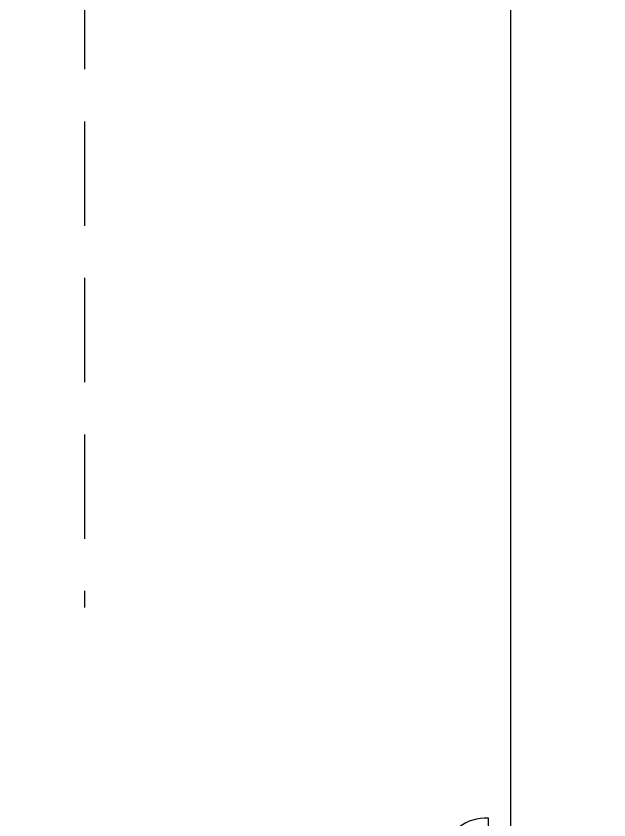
# Model space of a CAD drawing. Header units: millimetres. Extents: x 4836525 to 5356909, y -1773032 to -1295773.
# Drawn here: x 4987818 to 5005868, y -1585662 to -1561204 of the extents above; entities that cross this region are included whole.
import ezdxf

# ---------------------------------------------------------------- set-up
doc = ezdxf.new("R2010")
doc.units = ezdxf.units.MM
doc.header["$LTSCALE"] = 1000
doc.linetypes.add('HIDDEN', pattern=[9.525, 6.35, -3.175])
doc.layers.get('DEFPOINTS').update_dxf_attribs({"color": 11})
for name, color, linetype in [('PAV', 8, 'Continuous'), ('ROAD', 3, 'Continuous'), ('ROAD_HID', 252, 'HIDDEN')]:
    doc.layers.add(name, color=color, linetype=linetype)

msp = doc.modelspace()

# ---------------------------------------------------------------- hatches: boundary and pattern name
at = {"layer": 'PAV'}
h = msp.add_hatch(dxfattribs=at)
h.set_pattern_fill('GRASS', color=256, scale=50, style=0)
h.set_pattern_definition([(90, (5001573.5, -1429608.4), (-898.025, 898.025), [238.125, -1557.925]), (45, (5001573.5, -1429608.4), (-898.026, 898.026), [238.125, -1031.875]), (135, (5001573.5, -1429608.4), (-898.026, -898.026), [238.125, -1031.875])])
edge = h.paths.add_edge_path()
edge.add_ellipse((4977651, -1572612), major_axis=(11800, 0), ratio=1, start_angle=232.1268, end_angle=270)
edge.add_ellipse((4977651, -1579864), major_axis=(4548, 0), ratio=1, start_angle=270, end_angle=360)
edge.add_ellipse((4973399, -1568362), major_axis=(8800, 0), ratio=1, start_angle=0, end_angle=29.9929)
edge.add_ellipse((4984202, -1553072), major_axis=(-8200, 0), ratio=1, start_angle=0, end_angle=29.9929, ccw=False)
edge.add_line((4976002, -1553072), (4976002, -1434406))
edge.add_line((4976002, -1434406), (4979549, -1434405))
edge.add_line((4979549, -1434405), (4979549, -1426505))
edge.add_line((4979549, -1426505), (5001374, -1426505))
edge.add_line((5001374, -1426505), (5001374, -1421808))
edge.add_line((5001374, -1421808), (4980353, -1421805))
edge.add_line((4980353, -1421805), (4973401, -1428773))
edge.add_line((4973401, -1428773), (4973407, -1473633))
edge.add_line((4973407, -1473633), (4970405, -1485682))
edge.add_line((4970405, -1485682), (4970406, -1510090))
edge.add_line((4970406, -1510090), (4970406, -1581927))
edge.add_line((4982199, -1579864), (4982199, -1568362))
edge.add_line((4981020, -1563963), (4977100, -1557171))
h.paths.add_polyline_path([(4974306, -1571113), (4974306, -1581113), (4979556, -1581113), (4979556, -1571113)], flags=16)

# ---------------------------------------------------------------- linework, layer by layer
at = {"layer": 'DEFPOINTS'}
msp.add_lwpolyline([(5227873, -1479613), (5002873, -1479613), (5002873, -1587113), (5227873, -1587113)], close=True, dxfattribs=at)
at = {"layer": 'ROAD'}
msp.add_lwpolyline([(5003273, -1587788), (5002198, -1587788), (5002198, -1585613), (5002073, -1585613, 0.414214), (5000873, -1586813), (5000873, -1587312, 0.414214), (5002073, -1588512), (5003273, -1588512)], format="xyb", close=True, dxfattribs=at)
at = {"layer": 'ROAD_HID', "ltscale": 0.5}
msp.add_line((4989899, -1488209), (4989899, -1579197), dxfattribs=at)

doc.saveas('drawing.dxf')
